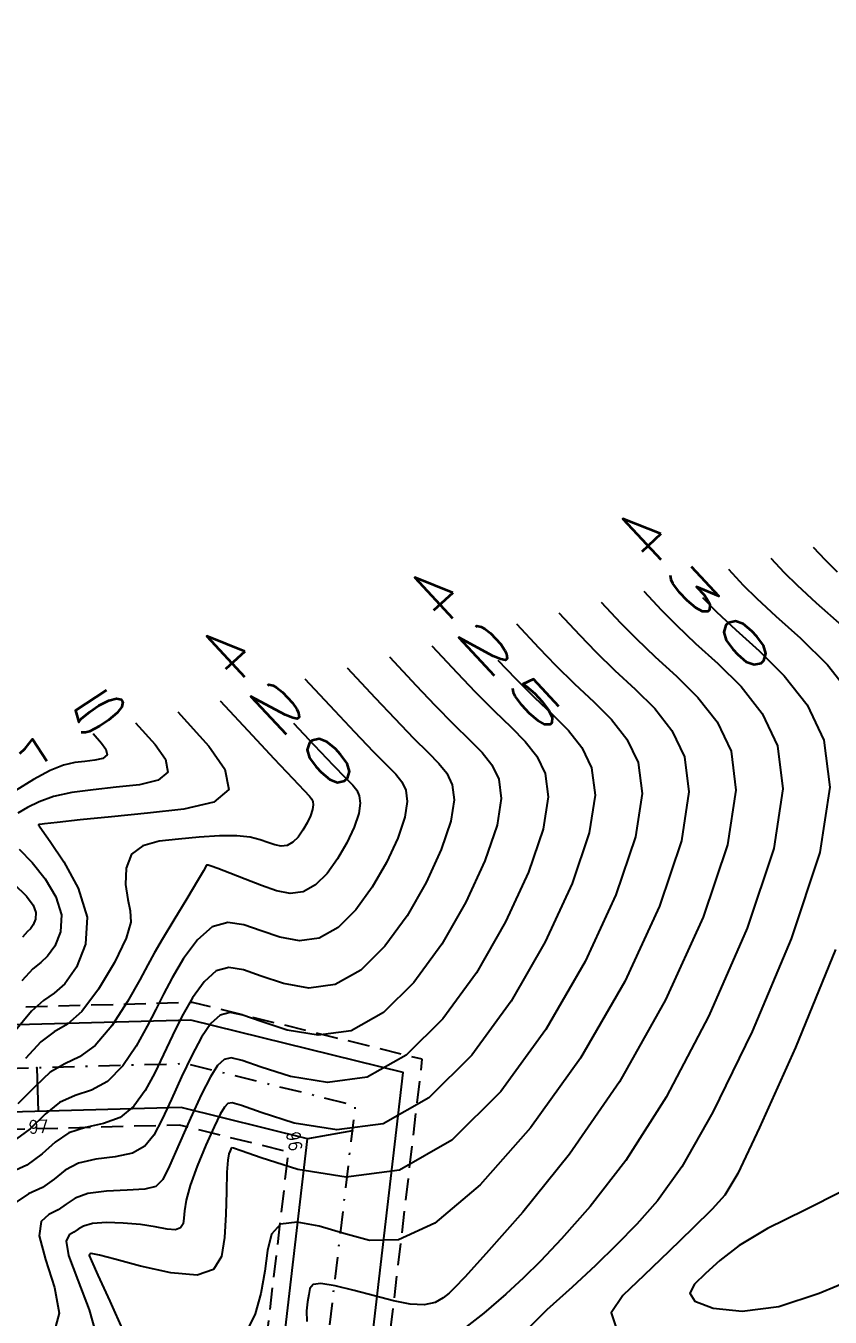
# Model space of a CAD drawing. Header units: millimetres. Extents: x 276147 to 291056, y 9594849 to 9609891.
# Drawn here: x 281470.5 to 281516.6, y 9596083.4 to 9596157.3 of the extents above; entities that cross this region are included whole.
import ezdxf
from ezdxf.enums import TextEntityAlignment as Align

# ---------------------------------------------------------------- set-up
doc = ezdxf.new("R2010")
doc.units = ezdxf.units.MM
doc.header["$LTSCALE"] = 10
for name, pattern in [('CONTINUO', [0]), ('DASHDOTX2', [50.8, 25.4, -12.7, 0, -12.7]), ('HIDDEN', [0.375, 0.25, -0.125])]:
    doc.linetypes.add(name, pattern=pattern)
for name, color, linetype in [('Curvas mestras', 30, 'Continuous'), ('Curvas simples', 9, 'Continuous'), ('Curvas texto', 2, 'Continuous'), ('TG', 7, 'CONTINUO')]:
    doc.layers.add(name, color=color, linetype=linetype)
doc.styles.add('ROMAND', font='romand', dxfattribs={"height": 0.2})
doc.styles.add('SIMPLEX', font='simplex', dxfattribs={"height": 0.2})

msp = doc.modelspace()

# ---------------------------------------------------------------- linework, layer by layer
at = {"color": 8, "linetype": 'HIDDEN', "ltscale": 0.5, "elevation": 160.1796621240507, "flags": 128}
for points in [[(281705.3257447103, 9596186.097807938), (281671.0420966857, 9596148.442213606), (281618.3708522619, 9596117.96751722), (281612.1522653525, 9596096.604426004), (281614.0101236665, 9596087.174232556), (281610.8053393826, 9596082.23393807), (281604.9222878393, 9596084.156284798), (281599.9496397175, 9596090.860116001), (281593.3803922225, 9596109.605399935), (281582.0417510347, 9596127.327627068), (281572.6046193693, 9596134.304534238), (281559.9765863478, 9596134.674678959), (281544.3286989689, 9596118.564739116), (281540.658778394, 9596097.818736246), (281537.5093358072, 9596080.228775298), (281520.4284557049, 9596075.011032958), (281502.0332003358, 9596069.391784875), (281494.509547525, 9596070.404022079), (281490.7256996009, 9596076.43605404), (281493.2584685785, 9596098.132715838), (281480.0995632795, 9596101.385524807), (281449.2964902226, 9596100.548274204), (281430.0223790895, 9596096.12669182), (281411.9683109509, 9596097.93913607), (281407.5724122446, 9596102.453821631), (281411.4039140878, 9596110.665556196), (281403.1008950184, 9596132.470582576), (281380.8081796909, 9596137.376344452), (281359.9408718039, 9596130.859888002), (281347.0544783977, 9596114.790196389), (281314.7314768742, 9596091.261051774), (281302.0196165714, 9596075.766356803), (281286.4640279276, 9596063.849675173), (281278.3709921193, 9596057.649837077), (281271.9708323478, 9596051.505744739), (281253.7808607005, 9596050.73446907), (281235.6029599643, 9596054.86117104), (281221.8458024181, 9596066.889702521), (281218.7834329222, 9596074.38328282), (281220.4968017068, 9596082.605134564), (281229.7359844254, 9596099.331536198), (281236.8484486804, 9596107.608992774), (281236.979980318, 9596119.127903767), (281235.6370826386, 9596129.28381643), (281234.0505352953, 9596141.282374846), (281212.8134960154, 9596149.146566434), (281092.4168111571, 9596154.564297132), (281072.9977757005, 9596155.438134354), (281065.8047075431, 9596158.14915656), (281063.8059635049, 9596165.040728634), (281066.3762022938, 9596173.094204625), (281071.6566353667, 9596181.153613526), (281081.5611500744, 9596198.655863922), (281101.2580152763, 9596233.462159524), (281110.9768763188, 9596250.636341654), (281122.9105798664, 9596265.854385952), (281139.2392582729, 9596279.071111804), (281144.5124366145, 9596320.34150084), (281144.6678345738, 9596400.540929634), (281142.6738615293, 9596440.915119793), (281132.673374487, 9596479.71147487), (281130.7173237967, 9596498.969147392), (281132.9373055062, 9596519.560689582), (281123.2639871383, 9596537.496452231), (281115.0194181657, 9596617.069980796), (281104.5392557544, 9596635.017106473), (281094.1622148029, 9596652.131000444), (281062.9990502925, 9596703.525525687), (281028.0758804538, 9596751.42602632), (281004.8557222936, 9596889.161327347), (280985.2271627478, 9596924.87591348), (280973.6552831217, 9596941.402191738), (280950.7410745324, 9596974.150890775), (280928.3153482458, 9597006.224941807), (280925.6195852169, 9597024.964569218), (280925.2975179172, 9597044.877213322), (280917.2359068681, 9597124.57081029), (280911.1712139401, 9597184.52373918), (280889.6831715604, 9597262.502901934), (280877.7477164246, 9597278.852490822), (280862.055065255, 9597314.685484517), (280856.3541850812, 9597353.476188295), (280854.639876525, 9597373.434056284), (280854.116042565, 9597382.033457942), (280871.520011573, 9597404.084292108), (280905.668337576, 9597426.436078487), (280910.5490067642, 9597446.52226166), (280951.9025449565, 9597502.510226574), (280957.1189760176, 9597513.160656158), (280912.2559968092, 9597626.929295046), (280886.4466186127, 9597649.84623889), (280803.0956212914, 9597671.772893883), (280795.5081167346, 9597683.569792682), (280779.3586608997, 9597708.67864036)], [(281710.5178374354, 9596181.402838333), (281675.4873313782, 9596142.926929222), (281624.307053171, 9596113.31488082), (281619.3497790786, 9596096.28485452), (281621.4263888606, 9596085.744313402), (281613.7482014651, 9596073.908101201), (281600.6285639192, 9596078.195075762), (281593.6947889923, 9596087.542782567), (281587.0441809219, 9596106.520228112), (281576.8415557245, 9596122.466869175), (281570.2070225818, 9596127.371804645), (281562.8511565771, 9596127.587415023), (281550.8473176515, 9596115.229125477), (281547.550488274, 9596096.592201235), (281543.6457749243, 9596074.783975355), (281522.4734780471, 9596068.316416942), (281502.6155564374, 9596062.250364274), (281490.3236323596, 9596063.904127834), (281483.4874242715, 9596074.802088458), (281485.5904618715, 9596092.817507926), (281479.3410703855, 9596094.362323103), (281450.1828653127, 9596093.569781242), (281430.4670404004, 9596089.0468674), (281408.7319094135, 9596091.228852794), (281399.1852311144, 9596101.033503352), (281403.8083725086, 9596110.941892164), (281397.904403359, 9596126.446638325), (281381.1197991235, 9596130.14027862), (281364.0658912837, 9596124.81467321), (281351.9303354857, 9596109.681297015), (281319.5752295485, 9596086.128782371), (281306.9185099731, 9596070.701299338), (281290.7209629054, 9596058.29283213), (281282.937430859, 9596052.330095816), (281274.9102619792, 9596044.624090252), (281253.1431036982, 9596043.701137766), (281232.327572161, 9596048.426628146), (281215.9921594214, 9596062.709449701), (281211.4940514419, 9596073.71626432), (281213.8592733805, 9596085.066129155), (281223.9570691917, 9596103.346943974), (281229.8780090109, 9596110.237709327), (281229.9747168267, 9596118.706916755), (281228.6974866962, 9596128.366206406), (281227.6639062291, 9596136.182850303), (281211.4073002868, 9596142.202760234), (281092.1021365739, 9596147.57137357), (281071.5708639357, 9596148.495260356), (281060.0576341382, 9596152.834524348), (281056.4892279477, 9596165.13821506), (281059.9978339799, 9596176.131930728), (281065.6766406024, 9596184.799368419), (281075.468991096, 9596202.103413628), (281095.1658562979, 9596236.909709232), (281105.1438604567, 9596254.541822702), (281117.8909552532, 9596270.797116162), (281132.6517374361, 9596282.744758626), (281137.513299567, 9596320.793644417), (281137.6674998371, 9596400.374957068), (281135.7175383865, 9596439.857995542), (281125.76273324, 9596478.477130141), (281123.6791015143, 9596498.990861015), (281125.744705554, 9596518.150466044), (281116.4442590884, 9596535.394869061), (281108.2124486681, 9596614.84525679), (281098.5236189183, 9596631.437236797), (281088.1766027751, 9596648.501613624), (281057.1675960032, 9596699.64190077), (281021.4475676514, 9596748.635369822), (280998.1501936199, 9596886.828693196), (280979.2754088979, 9596921.171769831), (280967.9212277801, 9596937.38714387), (280945.0056382589, 9596970.137815801), (280921.6238898133, 9597003.579202123), (280918.6276817167, 9597024.407376846), (280918.3032270725, 9597044.46762471), (280910.2714493166, 9597123.86630265), (280904.2661006415, 9597183.232579943), (280883.2747300601, 9597259.409342542), (280871.6426774854, 9597275.343320373), (280855.2660766902, 9597312.738061812), (280849.3979144628, 9597352.667008877), (280847.6581155221, 9597372.921634253), (280846.9665996198, 9597384.273748573), (280866.7319753881, 9597409.316485843), (280899.5195873695, 9597430.777616875), (280904.0800883559, 9597449.546161648), (280945.8950794268, 9597506.15888102), (280949.4739875075, 9597513.465966662), (280906.3575799417, 9597622.805450775), (280883.0489782383, 9597643.501877958), (280798.6812780778, 9597665.69599096), (280789.6207265427, 9597679.783153443), (280773.4712707121, 9597704.892001115)]]:
    msp.add_lwpolyline(points, dxfattribs=at)
at = {"linetype": 'Continuous'}
for p in [(281471.1721769794, 9596097.64157911, 160.1796621240507), (281471.1721769794, 9596097.64157911, 160.1796621240507), (281489.256054839, 9596094.032444501, 160.1796621240507), (281489.256054839, 9596094.032444501, 160.1796621240507)]:
    msp.add_point(p, dxfattribs=at)
at = {"layer": 'Curvas mestras', "linetype": 'CONTINUO'}
for points in [[(281509.3096671208, 9596124.58635676, -26.12420416788919), (281510.1223135929, 9596123.76714552, -26.08104681924712), (281511.2173291772, 9596122.739854202, -26.02540276318584), (281512.5662627922, 9596121.53110337, -25.95871544044033), (281513.998357572, 9596120.112647869, -25.88348699084284), (281515.3072756954, 9596118.442521626, -25.80248417259682), (281516.2721323631, 9596116.42233812, -25.71691691988642), (281516.6138558321, 9596113.728013078, -25.62176732709892), (281516.0388273775, 9596109.979038803, -25.51046056687161), (281514.40280029, 9596105.035713123, -25.38131430584733), (281512.1590129539, 9596099.721563116, -25.25221647580886), (281509.9100727673, 9596095.100919412, -25.14594749788782), (281508.1251236199, 9596091.965946125, -25.0790482948909), (281506.7394423386, 9596090.020130282, -25.04310169870993), (281505.5548382452, 9596088.69479341, -25.02345115647441), (281504.3960285812, 9596087.507458527, -25.00780499624355), (281503.1793582608, 9596086.320452634, -24.99333108742982), (281501.8440801253, 9596085.082307238, -24.97956227833899), (281500.4014953243, 9596083.777797485, -24.96577281356124), (281499.1511092546, 9596082.53667811, -24.95020246298785)], [(281497.5923572466, 9596120.993090637, -31.24535577589668), (281498.5945443626, 9596119.946104724, -31.1909297500064), (281499.6800927025, 9596118.864852125, -31.13370748536224), (281500.7127600851, 9596117.893741513, -31.08115595890231), (281501.6337705724, 9596116.973439276, -31.03251071917154), (281502.4037132772, 9596115.993672488, -30.98494936470203), (281502.9614569236, 9596114.82588647, -30.93548642770881), (281503.1589936927, 9596113.268407468, -30.88048433509223), (281502.8265933749, 9596111.101278983, -30.81614245424541), (281501.8463150602, 9596108.205358705, -30.74092412300203), (281500.3073680404, 9596104.864761105, -30.66234870071318), (281498.3507479088, 9596101.464415824, -30.59019960954581), (281496.1040990042, 9596098.3777331, -30.53415080086822), (281493.6416496717, 9596095.932059469, -30.50343902126448), (281491.0242780013, 9596094.44322203, -30.5071915257399), (281488.3563800439, 9596094.086588817, -30.54905932364321), (281485.9164296478, 9596094.475670578, -30.61078763249358), (281484.0264196208, 9596095.08351896, -30.66864540366484), (281482.9064127399, 9596095.480969595, -30.70415195900969), (281482.3687396602, 9596095.629996954, -30.7198284404262), (281482.1238000036, 9596095.590359462, -30.72344638060568), (281481.9217927804, 9596095.39715288, -30.72117022800049), (281481.6721305359, 9596094.986817282, -30.71273561045794), (281481.3240241994, 9596094.271128068, -30.69627102624187), (281480.8552633921, 9596093.216793321, -30.67113137882231), (281480.3579545181, 9596092.010258796, -30.6415773789308), (281479.9527816785, 9596090.892904919, -30.61309622772072), (281479.7272870363, 9596090.051966684, -30.59006611935595), (281479.6364470542, 9596089.458121367, -30.5724299646358), (281479.6020972509, 9596089.027898805, -30.55902158215443), (281479.5485195998, 9596088.695772145, -30.54921366300235), (281479.409776843, 9596088.46796679, -30.5445338036192), (281479.1223781725, 9596088.368648473, -30.5470483751528), (281478.6366605702, 9596088.406394007, -30.55803534495899), (281477.958266178, 9596088.52741664, -30.57561892395873), (281477.1066669413, 9596088.662345719, -30.59713504268123), (281476.1253754959, 9596088.751435079, -30.61975243276939), (281475.1540882631, 9596088.77345245, -30.63997112956392), (281474.3565463616, 9596088.716793064, -30.65412398709711), (281473.8462667958, 9596088.580051024, -30.65988624325522), (281473.5358801038, 9596088.402609028, -30.66030224234819), (281473.2877937109, 9596088.234048672, -30.6597586925167), (281473.0181371017, 9596088.07253377, -30.65987900583102), (281472.8579259937, 9596087.71055213, -30.65123328813613), (281472.9919011717, 9596086.889176775, -30.62162838663474), (281473.5155433082, 9596085.468422113, -30.56456049330561), (281474.1673146613, 9596083.784081042, -30.49628315985004), (281474.5964173867, 9596082.290890824, -30.43873938001022)], [(281485.8750463742, 9596117.399825513, -36.36650743675685), (281487.0667741351, 9596116.125064936, -36.30081273367662), (281488.1428562255, 9596114.98984905, -36.24201217476767), (281488.8592573783, 9596114.25637965, -36.20359647736441), (281489.2691835748, 9596113.834231677, -36.18153447998012), (281489.5001508569, 9596113.544822356, -36.16741452409454), (281489.6507824835, 9596113.229434814, -36.15405591568245), (281489.7041315531, 9596112.808801854, -36.13920134314364), (281489.6143593729, 9596112.223519167, -36.12182434167741), (281489.3496130983, 9596111.441409435, -36.10150989735533), (281488.9339842753, 9596110.539204221, -36.08028881318435), (281488.4055542987, 9596109.620863058, -36.0608032952554), (281487.7987950098, 9596108.787233196, -36.04566602050582), (281487.1337540591, 9596108.126722762, -36.03737159483401), (281486.4268725439, 9596107.724628596, -36.03838506733561), (281485.6879003354, 9596107.635632114, -36.05030257158469), (281484.8998204184, 9596107.791962096, -36.07124491352855), (281484.0389255447, 9596108.095229888, -36.0984638979684), (281483.1096856975, 9596108.452979358, -36.12884011372492), (281482.2292837746, 9596108.796480427, -36.15776907329243), (281481.543083893, 9596109.062931508, -36.18027486183243), (281481.1534604054, 9596109.20777047, -36.19284220909734), (281480.9908406035, 9596109.259391002, -36.19779811703162), (281480.9426680078, 9596109.264425213, -36.19893007891054), (281480.9155773615, 9596109.260974552, -36.19936081082821), (281480.8929862714, 9596109.25301374, -36.19955342812719), (281480.8775075638, 9596109.235985829, -36.19930615593009), (281480.8525016223, 9596109.17825765, -36.1979164276531), (281480.7243180295, 9596108.939875217, -36.19267800906934), (281480.3800559257, 9596108.35380833, -36.18038383402418), (281479.7596721895, 9596107.333158221, -36.15939160916284), (281479.0145686845, 9596106.111564878, -36.13431827418069), (281478.3490060206, 9596105.002803696, -36.11134565199293), (281477.9006392296, 9596104.216737438, -36.09458747811411), (281477.5406990276, 9596103.547578251, -36.07988517821335), (281477.0738075598, 9596102.685628628, -36.06101224894198), (281476.3579488782, 9596101.434805775, -36.03439404794742), (281475.4645376786, 9596100.053489784, -36.00706384927295), (281474.5183475594, 9596098.913673462, -35.98870678300997), (281473.6191858643, 9596098.266605021, -35.9855524778508), (281472.7669879027, 9596097.880546326, -35.99000843599461), (281471.9367227148, 9596097.403008647, -35.99102646243094), (281471.0844702752, 9596096.582956806, -35.98126205042033), (281470.0907672575, 9596095.575156774, -35.96818476248561)]]:
    msp.add_polyline3d(points, dxfattribs=at)
at = {"layer": 'Curvas simples', "linetype": 'CONTINUO'}
for points in [[(281515.6497888918, 9596127.475711975, -23.08940181714982), (281516.3400534437, 9596126.742315434, -23.05151316223461), (281517.0389761311, 9596126.05977019, -23.01511704714758)], [(281510.7966601819, 9596126.21876033, -25.14710880760364), (281511.6531298956, 9596125.30500998, -25.0999738301293), (281512.4278684392, 9596124.531354072, -25.05907022606382), (281513.5247758721, 9596123.514854813, -25.00374183736542), (281514.9369637343, 9596122.25857614, -24.9342273416955), (281516.4712751709, 9596120.740489187, -24.8536822280407), (281517.8879879793, 9596118.93229165, -24.76599114478134)], [(281513.2232245371, 9596126.847236153, -24.1182553123476), (281513.9965916703, 9596126.023663204, -24.07574351250921), (281514.7334222841, 9596125.295561628, -24.03709362019114), (281515.8322235675, 9596124.289855428, -23.9820808914051), (281517.3076646765, 9596122.98604891, -23.90973924300894)], [(281505.9435314742, 9596124.96180968, -27.20481583065381), (281506.9662053463, 9596123.867703535, -27.14843448539293), (281507.8167597483, 9596123.002937958, -27.10302342500333), (281508.9098814816, 9596121.964853585, -27.04706370908789), (281510.1955628522, 9596120.803631598, -26.98320355158333), (281511.5254399731, 9596119.48480655, -26.91329175364493), (281512.7265634112, 9596117.952751597, -26.83897720041242), (281513.6099968752, 9596116.103047792, -26.76063082951842), (281513.9228836041, 9596113.63609176, -26.67351071812701), (281513.3963809748, 9596110.203486038, -26.57159691009704), (281511.8780205332, 9596105.654666077, -26.45301616369071), (281509.6808204782, 9596100.630390035, -26.33248200153733), (281507.234170182, 9596095.969250986, -26.2288547868051), (281504.9136757549, 9596092.335720306, -26.1563687341081), (281502.8798202755, 9596089.697791584, -26.11075355976621), (281501.2393035627, 9596087.849337708, -26.08311286437353), (281500.0356573072, 9596086.572781762, -26.06544306219124), (281499.0597456702, 9596085.60474062, -26.05331149123643), (281498.0392646795, 9596084.670380335, -26.04317827059683), (281496.7812921024, 9596083.582828693, -26.03279244896513), (281495.4104406576, 9596082.507063322, -26.02505873309244)], [(281503.5169671195, 9596124.333333855, -28.23366932585159), (281504.6227435711, 9596123.149050308, -28.17266480301302), (281505.5112059013, 9596122.238729404, -28.12499999810504), (281506.6024337866, 9596121.189852972, -28.06872465499006), (281507.8248619091, 9596120.076158822, -28.00769165032798), (281509.0525233716, 9596118.85696423, -27.94309646353619), (281510.1458501274, 9596117.46298157, -27.87547024836792), (281510.9478623873, 9596115.783757461, -27.80434471901069), (281511.2319103758, 9596113.544170436, -27.725254129295), (281510.7539335754, 9596110.427934278, -27.63273330617491), (281509.3532407744, 9596106.273618035, -27.5247179888797), (281507.2026280026, 9596101.539216956, -27.41274752738209), (281504.558266597, 9596096.837582558, -27.31176209568767), (281501.7022288918, 9596092.705495484, -27.2336891858981), (281499.0201992119, 9596089.375452882, -27.17840540068252), (281496.9237698797, 9596087.003882, -27.14277455230743), (281495.6959670888, 9596085.655726861, -27.12324343368201), (281495.105572506, 9596085.029996498, -27.11459029171644), (281494.7928066695, 9596084.734217692, -27.11117628556931), (281494.451542742, 9596084.456067335, -27.10891200226294), (281493.9902753573, 9596084.20381467, -27.1099052562171), (281493.3711537773, 9596084.065880053, -27.11781328197364), (281492.5683879849, 9596084.106785335, -27.13526808531279), (281491.6044268467, 9596084.29545441, -27.16080070865834), (281490.5137769579, 9596084.576914689, -27.19191709134296), (281489.354039647, 9596084.891211456, -27.22549632042913), (281488.2751791963, 9596085.15846752, -27.25591059089899), (281487.4502496229, 9596085.29382358, -27.27690534587279), (281486.9974310725, 9596085.23473058, -27.28405862467159), (281486.8154032127, 9596085.007882407, -27.28027901806902), (281486.7479688384, 9596084.662282217, -27.27030774057172), (281486.675140404, 9596084.235769289, -27.25779332252242), (281486.6217689795, 9596083.721516542, -27.24201319817482), (281486.6489142858, 9596083.101529043, -27.22115200673258)], [(281501.0904027646, 9596123.704858033, -29.26252282104949), (281502.2792817961, 9596122.430397082, -29.19689512057491), (281503.2056520541, 9596121.47452084, -29.14697657120669), (281504.2949870907, 9596120.414852351, -29.09038558081053), (281505.4541609701, 9596119.348687055, -29.03217978172736), (281506.5796057727, 9596118.229122913, -28.97290122633834), (281507.5651378453, 9596116.973212542, -28.91196330901263), (281508.2857268994, 9596115.46446713, -28.84805862864269), (281508.5409381496, 9596113.452250114, -28.77699755309411), (281508.1114871748, 9596110.652382512, -28.6938696822294), (281506.844996645, 9596106.910938416, -28.59668979726533), (281504.8567215473, 9596102.594984258, -28.49517266885644), (281502.3288259514, 9596098.201836525, -28.40195811012794), (281499.467197254, 9596094.199323647, -28.32824343107902), (281496.5726231303, 9596090.937316649, -28.27945562349893), (281493.9696175853, 9596088.73620046, -28.2595791806493), (281491.8938861642, 9596087.784502573, -28.27006048059818), (281490.2259205793, 9596087.743326658, -28.30219323400203), (281488.7574050914, 9596088.141921954, -28.34473311391449), (281487.342130568, 9596088.561742503, -28.38689978464069), (281486.0823123212, 9596088.793065647, -28.41976904493319), (281485.1422742672, 9596088.678372549, -28.43488061157083), (281484.625436583, 9596088.108517822, -28.42658190035982), (281484.3916194522, 9596087.167837825, -28.40045042967219), (281484.239746306, 9596085.989037383, -28.36487111236463), (281484.0057628147, 9596084.717503356, -28.32790126910223), (281483.6737275616, 9596083.549334792, -28.29628684496535), (281483.2647263628, 9596082.69330979, -28.276445993772)], [(281498.6638384097, 9596123.07638221, -30.29137631630553), (281499.9358190208, 9596121.711743858, -30.22112545827659), (281500.9000982096, 9596120.710313285, -30.16895317702117), (281501.9875393956, 9596119.63985174, -30.11204652677085), (281503.0834610275, 9596118.621214284, -30.05666786033217), (281504.1066881736, 9596117.60128159, -30.0027059890821), (281504.9844255614, 9596116.483442515, -29.94845633688644), (281505.6235924111, 9596115.145176798, -29.89177251819311), (281505.849965921, 9596113.360328786, -29.82874094406398), (281505.4690397748, 9596110.876830745, -29.75500607830733), (281504.3456558523, 9596107.55814856, -29.66880696013371), (281502.5820447939, 9596103.72987268, -29.57876068478484), (281500.3397864307, 9596099.833126178, -29.49607886993593), (281497.7651598022, 9596096.295832878, -29.4318477505262), (281494.9432287939, 9596093.49312661, -29.39665250005461), (281491.9437594939, 9596091.78694092, -29.40095281597721), (281488.8901445064, 9596091.376752058, -29.44880837786738), (281486.1203004738, 9596091.812194066, -29.51867800598532), (281484.0257715472, 9596092.480441658, -29.58262041725951), (281482.8736007038, 9596092.890984314, -29.61920162921572), (281482.4328072373, 9596093.042575607, -29.63301740717398), (281482.3479072669, 9596093.056284862, -29.63517089039343), (281482.3215586281, 9596093.031083569, -29.6348739840582), (281482.2889940321, 9596092.97756184, -29.63377382568112), (281482.2435889008, 9596092.88421094, -29.63162626602249), (281482.1824664614, 9596092.71794138, -29.62740474703284), (281482.1177421293, 9596092.359329583, -29.61695269381423), (281482.0652811209, 9596091.667370208, -29.59533104920089), (281482.0328157266, 9596090.565418199, -29.55987302693805), (281481.9955685119, 9596089.234263618, -29.51700028436287), (281481.9206301159, 9596087.919056818, -29.47540672935108), (281481.7461091311, 9596086.837207634, -29.44345901821768), (281481.2941779724, 9596086.095169848, -29.42821515715011), (281480.3580250152, 9596085.771658743, -29.4364060063057), (281478.8440703937, 9596085.892519662, -29.47075697153602), (281477.1116503248, 9596086.272132283, -29.51797232057689), (281475.6333327891, 9596086.67200735, -29.56075089957122), (281474.7642264782, 9596086.905082421, -29.58583458096516), (281474.3896058897, 9596086.9899872, -29.59613679084251), (281474.2772902345, 9596086.99677919, -29.59861393403517), (281474.231745815, 9596086.984574191, -29.59912822968582), (281474.2040433368, 9596086.968737174, -29.59916535639465), (281474.181900598, 9596086.953692393, -29.59911684001818), (281474.1768948882, 9596086.899485748, -29.59744103214732), (281474.2960284363, 9596086.588641677, -29.58486358730849), (281474.6701609598, 9596085.759304265, -29.55017696050018), (281475.3598500373, 9596084.277442383, -29.48777349621784), (281476.1444476832, 9596082.520318113, -29.41444484065542)], [(281493.8107097022, 9596121.819431562, -32.34908333929755), (281495.2488954713, 9596120.27443741, -32.26958609345863), (281496.288990518, 9596119.181897167, -32.21290635582093), (281497.3726450073, 9596118.089851512, -32.15536843132261), (281498.3420591456, 9596117.16626974, -32.10564409030158), (281499.1608529739, 9596116.345597958, -32.06231548185721), (281499.8230009932, 9596115.503902461, -32.02144239245942), (281500.2993224355, 9596114.506596137, -31.97920031725917), (281500.4680214647, 9596113.176486146, -31.93222772617852), (281500.1841469751, 9596111.325727219, -31.87727883018349), (281499.3469742682, 9596108.852568856, -31.81304128592862), (281498.0326912893, 9596105.999650527, -31.74593674935434), (281496.3617093874, 9596103.095705468, -31.68432034915568), (281494.4430382055, 9596100.45963332, -31.63645385144312), (281492.3400705497, 9596098.370992327, -31.6102255425325), (281490.1047965094, 9596097.099503143, -31.61343023561901), (281487.8226155794, 9596096.796424579, -31.64931023676442), (281485.7125588217, 9596097.139147084, -31.70289725894369), (281484.027067697, 9596097.686597262, -31.75467042284114), (281482.9392247788, 9596098.07095588, -31.78910232145833), (281482.3046720832, 9596098.2174183, -31.80663947373662), (281481.8996917402, 9596098.124434061, -31.81172189101599), (281481.5294539264, 9596097.780539466, -31.80788485330092), (281481.1146709943, 9596097.134608977, -31.79504462142043), (281480.6049453382, 9596096.125601819, -31.77221261887141), (281479.9786668093, 9596094.756310798, -31.7399141556493), (281479.3293840553, 9596093.284850962, -31.70472951352392), (281478.7794361812, 9596092.033170952, -31.67475280034384), (281478.392427889, 9596091.244441072, -31.6566756578072), (281477.9970362949, 9596090.846724465, -31.65157986004172), (281477.3632061196, 9596090.689308954, -31.65914477311568), (281476.3483311775, 9596090.63242866, -31.67765304402243), (281475.1595846874, 9596090.580112917, -31.6998011148211), (281474.0915909595, 9596090.447336365, -31.7168886354452), (281473.3587994688, 9596090.178646464, -31.72279372068854), (281472.8549693312, 9596089.836870087, -31.72170777085964), (281472.3936878237, 9596089.514404949, -31.72040052493358), (281471.8593793138, 9596089.245580798, -31.72231694697658), (281471.419824554, 9596088.832463577, -31.71760300147841), (281471.3136403837, 9596088.019049283, -31.69307983296719), (281471.6712365787, 9596086.659401838, -31.64134749050984), (281472.1901806394, 9596085.047843963, -31.57812149918433), (281472.4598299906, 9596083.588761307, -31.52489618575461), (281472.1928274067, 9596082.59585094, -31.49771933557034)], [(281491.3841453478, 9596121.190955741, -33.37793683449533), (281492.9054326987, 9596119.555785185, -33.29381646387301), (281493.983436671, 9596118.417688608, -33.23488292898085), (281495.0651983115, 9596117.314850893, -33.17702935708482), (281495.9713592028, 9596116.438796965, -33.13013216879008), (281496.6879353743, 9596115.717756636, -33.0921202446593), (281497.242288709, 9596115.014132436, -33.05793542044958), (281497.6371869479, 9596114.187305808, -33.0229142269495), (281497.777049238, 9596113.084565818, -32.98397114986122), (281497.5416995754, 9596111.55017546, -32.93841522631962), (281496.8476344756, 9596109.499778999, -32.88515842877362), (281495.7580145359, 9596107.134538949, -32.82952476528274), (281494.372670866, 9596104.726995118, -32.77844108888209), (281492.7819774075, 9596102.541533541, -32.73875690184329), (281491.038491428, 9596100.80992519, -32.71701206380058), (281489.1853160172, 9596099.755784255, -32.7196689253), (281487.288851115, 9596099.50626034, -32.74956114994396), (281485.5086879934, 9596099.802622592, -32.79500685285566), (281484.0277157709, 9596100.289674567, -32.84069540930469), (281482.9720368144, 9596100.660941156, -32.87405265131062), (281482.2406045037, 9596100.804838644, -32.89345047421787), (281481.6755844763, 9596100.658508658, -32.89999738128651), (281481.1430190866, 9596100.177698784, -32.89493228066974), (281480.6044565571, 9596099.392581493, -32.88001575457432), (281480.0453188362, 9596098.35193921, -32.85713898189394), (281479.4604512799, 9596097.123502422, -32.82862488602083), (281478.8823748765, 9596095.850793876, -32.79852373178844), (281478.3530290254, 9596094.696285367, -32.77131766246421), (281477.8838081363, 9596093.792032247, -32.75110525541501), (281477.3639116416, 9596093.148416046, -32.74045086555682), (281476.6519919789, 9596092.745399833, -32.74153525734116), (281475.6660443497, 9596092.540972752, -32.75462791256396), (281474.5614359913, 9596092.405221269, -32.77235293507371), (281473.5528738996, 9596092.186254937, -32.78542310851881), (281472.7902171699, 9596091.7797238, -32.78741079495782), (281472.1639193132, 9596091.271442007, -32.78332701688893), (281471.4995809364, 9596090.794761227, -32.78104237743216), (281470.7006215277, 9596090.418628823, -32.78475492066033), (281469.9817221122, 9596089.95437403, -32.78397270230604)], [(281488.9575809926, 9596120.562479915, -34.40679032969317), (281490.5619709234, 9596118.837131958, -34.31804678143502), (281491.6778828263, 9596117.653481051, -34.256859534737), (281492.7577506163, 9596116.539850282, -34.19869030304508), (281493.6006582606, 9596115.711324194, -34.1546202674767), (281494.2150187726, 9596115.089914316, -34.12192495455062), (281494.6615754253, 9596114.52436241, -34.09442846846335), (281494.9750524595, 9596113.868015477, -34.06662811649991), (281495.0860760101, 9596112.9926445, -34.0357145610873), (281494.8992531727, 9596111.774622692, -33.99955156954505), (281494.3482936831, 9596110.146989143, -33.9572755917001), (281493.4833377824, 9596108.269427374, -33.91311278126929), (281492.3836323417, 9596106.358283766, -33.87256179577932), (281491.1209166091, 9596104.62343376, -33.84105995230172), (281489.7369123033, 9596103.248857047, -33.82379855241422), (281488.2658345277, 9596102.412066368, -33.82590766789181), (281486.7550866503, 9596102.216096101, -33.84981206312338), (281485.3048171675, 9596102.466099104, -33.88711647942219), (281484.0283638447, 9596102.892751874, -33.92672039576834), (281483.0048488508, 9596103.250926442, -33.95900298116291), (281482.1765369264, 9596103.392259989, -33.98026150747003), (281481.451477215, 9596103.192584256, -33.98827290421153), (281480.7565852442, 9596102.574857105, -33.98197965512784), (281480.0942421198, 9596101.650554013, -33.9649868878445), (281479.4856933361, 9596100.5782776, -33.94206535754748), (281478.9422357498, 9596099.490694052, -33.9173356163341), (281478.4353646951, 9596098.416735789, -33.89231793753831), (281477.9266218703, 9596097.359399788, -33.8678825245847), (281477.3751883836, 9596096.339623425, -33.84553485290641), (281476.7307869854, 9596095.450106625, -33.82932183835922), (281475.9407768379, 9596094.801490705, -33.82392576170653), (281474.9837585209, 9596094.449516838, -33.83160276090754), (281473.963286295, 9596094.230329623, -33.84490477546612), (281473.0141568371, 9596093.925172506, -33.85395754899619), (281472.2216348707, 9596093.380801134, -33.85202786922721), (281471.4728682955, 9596092.706013933, -33.84494628305808), (281470.6054740465, 9596092.075116508, -33.84168419733439), (281469.5418637394, 9596091.59167585, -33.84719286168948)], [(281486.5310176377, 9596119.934004094, -35.43564380475109), (281488.2185091487, 9596118.118478738, -35.34227709905505), (281489.3723279795, 9596116.889272494, -35.27883612797851), (281490.4503029211, 9596115.764849668, -35.2203512489472), (281491.2299583204, 9596114.983852422, -35.17910837867791), (281491.742101174, 9596114.462072998, -35.1517297172945), (281492.0808631409, 9596114.03459238, -35.13092149622074), (281492.3129169716, 9596113.548725147, -35.11034202613192), (281492.3951037811, 9596112.900723174, -35.08745795205729), (281492.2568057725, 9596111.999070931, -35.06068796568113), (281491.8489528905, 9596110.794199292, -35.02939275456853), (281491.2086610285, 9596109.404315796, -34.99670079713954), (281490.3945928206, 9596107.989573414, -34.9666825555291), (281489.4598558085, 9596106.70533298, -34.9433629700475), (281488.4353331813, 9596105.687789908, -34.93058507362414), (281487.346354036, 9596105.068347482, -34.93214635751471), (281486.2213221876, 9596104.925932858, -34.95006300895741), (281485.1009463413, 9596105.12957561, -34.97922610598883), (281484.0290119211, 9596105.495830178, -35.01274541494465), (281483.0376608869, 9596105.840911722, -35.04395331089884), (281482.1124693499, 9596105.97968134, -35.06707254078034), (281481.227369951, 9596105.726658847, -35.07654839442367), (281480.3701514039, 9596104.972016418, -35.06902706229855), (281479.5840276844, 9596103.908527527, -35.0499580537693), (281478.9260668344, 9596102.804614995, -35.02699172057001), (281478.4240212206, 9596101.857885681, -35.00604632650763), (281477.9883545163, 9596100.982678698, -34.98611217582632), (281477.5002147151, 9596100.02251421, -34.96444738676334), (281476.8665686309, 9596098.887214601, -34.9399644503396), (281476.0976623324, 9596097.751798207, -34.91819284375785), (281475.2295626974, 9596096.857581584, -34.90631624593195), (281474.3014726922, 9596096.358060928, -34.90857760925113), (281473.3651375988, 9596096.055437975, -34.91745659566052), (281472.4754397747, 9596095.664090076, -34.92249198924085), (281471.6530525739, 9596094.98187947, -34.91664497615099), (281470.7818172778, 9596094.140585855, -34.90656554916902), (281469.711368159, 9596093.355472783, -34.902326029693)], [(281479.2513245755, 9596118.048577623, -38.52220432305742), (281481.0348981136, 9596116.079579867, -38.42187979045812), (281481.9429179573, 9596114.765174909, -38.36058101951167), (281482.176757709, 9596113.600088399, -38.3177084532476), (281481.3059355308, 9596112.859412352, -38.31091785742004), (281479.6033286949, 9596112.460094875, -38.33201009125011), (281477.5176560174, 9596112.229554562, -38.36632246474304), (281475.4564908847, 9596112.027867686, -38.40108837835984), (281473.6628320162, 9596111.84576412, -38.43112620614963), (281472.3385357043, 9596111.70663238, -38.45315038514352), (281471.6145858812, 9596111.626359012, -38.46505218287021), (281471.3384969839, 9596111.59079765, -38.46942897009691), (281471.2869110919, 9596111.578300958, -38.47005498115001), (281471.2742225545, 9596111.570568396, -38.47005629815649), (281471.2658188514, 9596111.56270371, -38.46996727373008), (281471.2648367448, 9596111.553162452, -38.46967433191864), (281471.296358433, 9596111.507813733, -38.46755555268871), (281471.4732518726, 9596111.262184843, -38.45595568741228), (281471.9303304536, 9596110.619216604, -38.42571114303101), (281472.7179147991, 9596109.453859305, -38.37171406679809), (281473.5483524533, 9596107.929103961, -38.30507970458396), (281474.0495001861, 9596106.27994805, -38.24097890426899), (281473.9570844049, 9596104.723515423, -38.19183148591802), (281473.4383160459, 9596103.405421514, -38.15905257998057), (281472.7682796762, 9596102.453404138, -38.1413060781455), (281472.1575351421, 9596101.914078807, -38.13589282749709), (281471.5585553752, 9596101.509560725, -38.13466089681285), (281470.8592875932, 9596100.880844792, -38.12809539583068), (281469.9473056773, 9596099.78511148, -38.11049619884258)], [(281481.6778889302, 9596118.677053444, -37.49335082780132), (281483.5315845992, 9596116.68117229, -37.39073775437694), (281484.7612202879, 9596115.360856378, -37.32278930683654), (281485.8354085301, 9596114.214848435, -37.26367312072799), (281486.4885564359, 9596113.52890688, -37.22808457605097), (281486.7962659731, 9596113.206389358, -37.21133921012782), (281486.9194385729, 9596113.055052329, -37.20390755196834), (281486.9886469984, 9596112.910145486, -37.19776985796889), (281487.0131593269, 9596112.71688153, -37.19094476694269), (281486.9719129725, 9596112.4479674, -37.18296071755734), (281486.8502723057, 9596112.08861958, -37.17362706028186), (281486.6593075221, 9596111.674092649, -37.1638768291709), (281486.4165157772, 9596111.252152706, -37.1549240349236), (281486.1377342116, 9596110.869133417, -37.14796907096431), (281485.8321749369, 9596110.565655624, -37.14415811610198), (281485.5073920515, 9596110.380909707, -37.14462375713313), (281485.1678633891, 9596110.340019733, -37.15009939486893), (281484.805772723, 9596110.411846453, -37.15972153117443), (281484.4102265643, 9596110.551185302, -37.17222753507352), (281483.9597800182, 9596110.713467099, -37.18658740070211), (281483.3907785764, 9596110.856664179, -37.20270170297269), (281482.6290193213, 9596110.939382268, -37.22070351670524), (281481.6317936381, 9596110.93289143, -37.2405087091287), (281480.4823831137, 9596110.859115094, -37.2611639267092), (281479.2955656297, 9596110.752637036, -37.28149843765684), (281478.1839509195, 9596110.622124523, -37.29953577779494), (281477.2514721308, 9596110.372580744, -37.3100766988031), (281476.5998952527, 9596109.883088375, -37.30711606915835), (281476.2950055952, 9596109.089251319, -37.28722315528691), (281476.2586737279, 9596108.152750447, -37.25726439329119), (281476.3767935369, 9596107.29178686, -37.2266805043586), (281476.5265593341, 9596106.640151339, -37.20232081084069), (281476.5503771635, 9596105.994007397, -37.18066929667518), (281476.2819565003, 9596105.065111222, -37.15561858514823), (281475.6176801509, 9596103.682805961, -37.12365641243784), (281474.7046202639, 9596102.14679158, -37.09165134219481), (281473.7525263185, 9596100.874355992, -37.06906700381339), (281472.920720192, 9596100.146880375, -37.06192577923909), (281472.16681635, 9596099.702120954, -37.06248506632662), (281471.3980046528, 9596099.141926222, -37.05956092287349), (281470.5158879763, 9596098.184034143, -37.04587912468961)], [(281476.8247602204, 9596117.4201018, -39.55105781819705), (281477.9597621985, 9596116.167102864, -39.48721490907738), (281478.5375923741, 9596115.330664165, -39.44820663993269), (281478.6863994874, 9596114.589245196, -39.42092408888541), (281478.1322395551, 9596114.117905537, -39.41660279596951), (281477.0487622969, 9596113.863794776, -39.4300251421777), (281475.7215168654, 9596113.717087034, -39.4518602635039), (281474.3991257061, 9596113.581606144, -39.47396583351335), (281473.1825244377, 9596113.4157748, -39.49295327163091), (281472.1357229733, 9596113.191665428, -39.50662251482984), (281471.3015005329, 9596112.89378246, -39.51360705858352), (281470.6377065502, 9596112.556350399, -39.51587451409117), (281470.0809587677, 9596112.226025779, -39.51622607183211)], [(281474.3981958657, 9596116.791625975, -40.57991131339483), (281474.8846252857, 9596116.25462686, -40.55255008066572), (281475.1322667879, 9596115.896152418, -40.53583222764101), (281475.1960412668, 9596115.578402009, -40.5241397244649), (281474.9585445822, 9596115.37639972, -40.52228774720831), (281474.4941968996, 9596115.267494682, -40.52804017296549), (281473.925376716, 9596115.204620508, -40.5373981152338), (281473.3417605254, 9596115.1353436, -40.54684325601241), (281472.7022158577, 9596114.985784486, -40.55478032459771), (281471.9329102404, 9596114.67669748, -40.56009461174514), (281470.9884151841, 9596114.161205905, -40.56216193423862), (281469.9369171161, 9596113.521903146, -40.56232003800372)], [(281470.1590022178, 9596110.173492815, -39.44740028047491), (281470.8965981113, 9596109.399374533, -39.40722711078379), (281471.6440373677, 9596108.468397485, -39.36171626558323), (281472.2550356939, 9596107.444920966, -39.31591317543322), (281472.5799424428, 9596106.40954825, -39.275463142691), (281472.5225327917, 9596105.442673992, -39.24493218594264), (281472.2002682186, 9596104.623857457, -39.22456949946033), (281471.784033036, 9596104.032453286, -39.21354518519038), (281471.3943510916, 9596103.681277236, -39.20985985567356), (281470.9502934028, 9596103.317001492, -39.20683678003522), (281470.3205705312, 9596102.619762369, -39.19662983636633)], [(281469.8628647696, 9596108.179532463, -40.38874309861833), (281470.5701599334, 9596107.482934665, -40.35171843159739), (281470.9617179338, 9596106.960737964, -40.32674666636424), (281471.1103857014, 9596106.539149437, -40.30994739356939), (281471.087982179, 9596106.161832562, -40.2980328657691), (281470.9622193944, 9596105.8422944, -40.29008647167618), (281470.799786396, 9596105.611502433, -40.28578429217711), (281470.6311660412, 9596105.448475664, -40.28382690393161), (281470.3420324282, 9596105.124441268, -40.27901261057966)], [(281516.9275800487, 9596104.416761164, -24.30961248054203), (281514.6372044299, 9596098.812736196, -24.17195097010384), (281512.5859753533, 9596094.232587842, -24.06304020902869), (281511.3365714828, 9596091.596170943, -24.00172782290289), (281510.5990634022, 9596090.342468984, -23.97544985779362), (281509.8703719283, 9596089.540249119, -23.96378946848242), (281508.7683372441, 9596088.45230681, -23.95026061343052), (281507.3944769761, 9596087.117543804, -23.93410023624571), (281505.9712281105, 9596085.768887155, -23.91847598625142), (281504.7485293077, 9596084.593992917, -23.90451997585163), (281504.0863148927, 9596083.599418133, -23.88522190120105), (281504.3720238587, 9596082.746446833, -23.8515357961555), (281505.8087354755, 9596082.007226853, -23.79847244862722), (281507.8621071259, 9596081.397369202, -23.7372695833005), (281509.8134414734, 9596080.943350682, -23.68322164381649), (281511.1014607529, 9596080.65884158, -23.64804344428958), (281511.7945845142, 9596080.506297044, -23.6291312570942), (281512.1186528887, 9596080.435369696, -23.62030183567234), (281512.2698234956, 9596080.402364453, -23.61618575590219), (281512.3255179295, 9596080.390204417, -23.61466929860441), (281512.3334742786, 9596080.38846798, -23.61445268519711)], [(281517.3275429407, 9596090.578552928, -22.84738328479258), (281515.1763422269, 9596089.485516254, -22.85474801194184), (281513.0333462554, 9596088.43585065, -22.86336926094052), (281511.4236975388, 9596087.466588425, -22.86391904888703), (281510.3042008829, 9596086.600472981, -22.85800973311095), (281509.4895711596, 9596085.85667224, -22.84998876068531), (281508.8634497825, 9596085.244228777, -22.84248818005702), (281508.5851673045, 9596084.731667828, -22.83127826414099), (281508.8829768155, 9596084.277386304, -22.81041386999684), (281509.9174809206, 9596083.881270537, -22.7766674037816), (281511.5786722879, 9596083.709159726, -22.73768146897461), (281513.6888910976, 9596083.968380498, -22.70381619306542), (281516.004604187, 9596084.736843223, -22.68251319319504), (281518.0187789918, 9596085.57477724, -22.66953964161482)]]:
    msp.add_polyline3d(points, dxfattribs=at)
at = {"layer": 'TG', "color": 3, "linetype": 'Continuous'}
for p, q in [((281471.1721769794, 9596097.64157911, 160.1796621240507), (281471.2401037653, 9596095.142502088, 160.1796621240507)), ((281471.1721769794, 9596097.64157911, 160.1796621240507), (281471.2401037657, 9596095.142502088, 160.1796621240507)), ((281489.256054839, 9596094.032444501, 160.1796621240507), (281486.6858914009, 9596093.576823343, 160.1796621240507)), ((281489.2560548399, 9596094.032444501, 160.1796621240507), (281486.7944348239, 9596093.596065186, 160.1796621240507))]:
    msp.add_line(p, q, dxfattribs=at)
at = {"layer": 'TG', "color": 1, "linetype": 'DASHDOTX2', "ltscale": 0.005, "elevation": 160.1796621240507, "flags": 128}
msp.add_lwpolyline([(281790.7268869359, 9596216.427577747), (281789.4419953647, 9596215.538653059), (281713.6258222786, 9596190.015370687), (281673.2647140323, 9596145.684571415), (281621.3389527166, 9596115.64119902), (281615.7510222154, 9596096.444640262), (281617.7182562636, 9596086.45927298), (281612.276770424, 9596078.071019635), (281602.7754258794, 9596081.175680282), (281596.8222143546, 9596089.201449282), (281590.2122865723, 9596108.062814023), (281579.4416533798, 9596124.897248125), (281571.4058209757, 9596130.83816944), (281561.4138714623, 9596131.13104699), (281547.5880083105, 9596116.896932298), (281544.1046333342, 9596097.205468744), (281540.5775553655, 9596077.506375324), (281521.4509668761, 9596071.66372495), (281502.3243783867, 9596065.821074575), (281492.4165899422, 9596067.154074958), (281487.1065619363, 9596075.61907125), (281489.424465225, 9596095.475111881), (281479.7203168323, 9596097.873923955), (281449.7396777679, 9596097.059027724), (281430.2447097449, 9596092.586779607), (281410.3501101822, 9596094.58399443), (281403.3788216795, 9596101.743662491), (281407.606143298, 9596110.803724177), (281400.5026491884, 9596129.458610447), (281380.9639894072, 9596133.758311536), (281362.0033815439, 9596127.837280607), (281349.4924069416, 9596112.235746702), (281317.1533532111, 9596088.69491707), (281304.4690632719, 9596073.23382807), (281288.5924954164, 9596061.071253652), (281280.6542114894, 9596054.989966448), (281273.4405471637, 9596048.064917497), (281253.4619821996, 9596047.21780342), (281233.9652660625, 9596051.643899594), (281218.9189809201, 9596064.799576113), (281215.1387421818, 9596074.049773568), (281217.1780375437, 9596083.83563186), (281226.8465268085, 9596101.339240085), (281233.3632288458, 9596108.923351051), (281233.4773485725, 9596118.917410262), (281232.1672846674, 9596128.82501142), (281230.8572207621, 9596138.732612574), (281212.1103981511, 9596145.674663335), (281092.2594738657, 9596151.067835353), (281072.2843198184, 9596151.966697356), (281062.9311708404, 9596155.491840454), (281060.1475957258, 9596165.089471845), (281063.1870181368, 9596174.613067677), (281068.6666379847, 9596182.976490973), (281078.515070585, 9596200.379638772), (281098.2119357871, 9596235.18593438), (281108.0603683878, 9596252.589082178), (281120.4007675595, 9596268.325751055), (281135.9454978545, 9596280.907935213), (281141.0128680904, 9596320.567572625), (281141.1676672056, 9596400.45794335), (281139.1956999575, 9596440.386557667), (281129.2180538635, 9596479.094302505), (281127.1982126556, 9596498.980004204), (281129.3410055299, 9596518.855577812), (281119.8541231133, 9596536.445660645), (281111.6159334168, 9596615.957618793), (281101.5314373364, 9596633.227171635), (281091.1694087888, 9596650.31630703), (281060.0833231477, 9596701.58371323), (281024.7617240526, 9596750.030698072), (281001.5029579565, 9596887.99501027), (280982.2512858229, 9596923.023841655), (280970.7882554504, 9596939.3946678), (280947.8733563958, 9596972.144353287), (280924.9696190296, 9597004.902071966), (280922.1236334663, 9597024.68597303), (280921.8003724947, 9597044.672419015), (280913.7536780926, 9597124.218556473), (280907.7186572907, 9597183.87815956), (280886.4789508103, 9597260.956122238), (280874.6951969551, 9597277.097905597), (280858.6605709725, 9597313.711773163), (280852.876049772, 9597353.071598586), (280851.1489960236, 9597373.17784527), (280850.5413210922, 9597383.153603258), (280869.1259934803, 9597406.700388975), (280902.5939624727, 9597428.606847681), (280907.3145475598, 9597448.034211652), (280948.8988121914, 9597504.334553793), (280953.2964817624, 9597513.313311411), (280909.3067883757, 9597624.867372911), (280884.7477984255, 9597646.674058424), (280800.8884496848, 9597668.734442422), (280792.5644216387, 9597681.676473062), (280757.4817696955, 9597736.22227156)], dxfattribs=at)
at = {"layer": 'TG', "color": 8, "linetype": 'CONTINUO', "elevation": 160.1796621240507}
for points in [[(281534.5445958627, 9596078.277511867), (281520.7206017539, 9596074.054659242), (281502.1163940644, 9596068.371581933), (281493.9115596443, 9596069.475465763), (281489.6916602681, 9596076.202630384), (281492.1630390491, 9596097.373400426), (281479.9912071516, 9596100.382210283), (281449.4231152355, 9596099.551346641), (281430.0859021338, 9596095.11528833), (281411.5059678739, 9596096.980524173), (281406.3742435115, 9596102.250919024), (281410.3188367193, 9596110.705032766), (281402.358539067, 9596131.610019114), (281380.8526967525, 9596136.342620762), (281360.5301603012, 9596129.996285895), (281347.7510294101, 9596114.060353622), (281315.4234415416, 9596090.527870432), (281302.7194584856, 9596075.042777168), (281287.072161496, 9596063.055840457), (281279.0233405107, 9596056.889874045), (281272.3907508666, 9596050.522651242), (281256.4608778802, 9596049.84720635)], [(281533.9603037659, 9596072.870944813), (281522.1813319984, 9596069.272790663), (281502.5323627084, 9596063.27056722), (281490.9216202404, 9596064.832684157), (281484.5214636043, 9596075.035512116), (281486.6858914011, 9596093.576823346), (281479.4494265129, 9596095.365637636), (281450.0562402998, 9596094.56670881), (281430.4035173559, 9596090.058270888), (281409.1942524902, 9596092.187464692), (281400.3833998471, 9596101.236405965), (281404.893449877, 9596110.902415598), (281398.6467593098, 9596127.30720179), (281381.0752820614, 9596131.174002308), (281363.4766027866, 9596125.678275324), (281351.2337844731, 9596110.411139783), (281318.8832648804, 9596086.861963715), (281306.2186680585, 9596071.424878977), (281290.1128293371, 9596059.086666852), (281282.2850824675, 9596053.090058854), (281274.4903434605, 9596045.607183753), (281256.3761517141, 9596044.83912124)]]:
    msp.add_lwpolyline(points, dxfattribs=at)

# ---------------------------------------------------------------- texts
at = {"layer": 'Curvas texto', "extrusion": (-0.0200587750042602, 0.03274469824035457, 0.999262443146182), "style": 'SIMPLEX'}
for s, rotation, width, p, p2 in [('430', 101.6042492173843, 3.299405269719386, (-5252700.366855081, -8029874.008780418, 308549.3670167999), (-5252702.926753031, -8029861.542623805, 308549.3670167999)), ('425', 101.4681524214467, 3.299404906584358, (-5252688.45329893, -8029877.565551067, 308544.3670167997), (-5252690.983578082, -8029865.09335038, 308544.3670167997)), ('420', 101.3962140219932, 3.299405205220529, (-5252676.532933901, -8029881.120060696, 308539.3670167996), (-5252679.04755167, -8029868.64469179, 308539.3670167996)), ('415', 182.0157771781285, 3.563357673188799, (-5252659.026539114, -8029879.243357508, 308534.3670167999), (-5252671.744941232, -8029879.691000387, 308534.3670167999))]:
    msp.add_text(s, height=1.5, rotation=rotation, dxfattribs=dict(at, width=width)).set_placement(p, p2, align=Align.FIT)
at = {"layer": 'TG', "color": 5, "extrusion": (-0.06175171384349924, -0.001807251106113367, 0.998089905610126), "style": 'ROMAND', "width": 0.8324324301318146}
msp.add_text('97', height=0.75, rotation=89.98057412660887, dxfattribs=at).set_placement((-9583752.768633831, 561009.5832735951, -34564.01133126215), (-9583752.768260881, 561010.6832735288, -34564.01133126215), align=Align.FIT)
at = {"layer": 'TG', "color": 5, "extrusion": (-0.01091022920129512, 0.06080713130830281, 0.998089905610126), "style": 'ROMAND', "width": 0.8324324334795411}
msp.add_text('96', height=0.7500000000000004, rotation=89.98057412668699, dxfattribs=at).set_placement((-1971763.479662261, -9377595.923648715, 580599.7116017346), (-1971763.479289311, -9377594.823648777, 580599.7116017346), align=Align.FIT)

doc.saveas('drawing.dxf')
